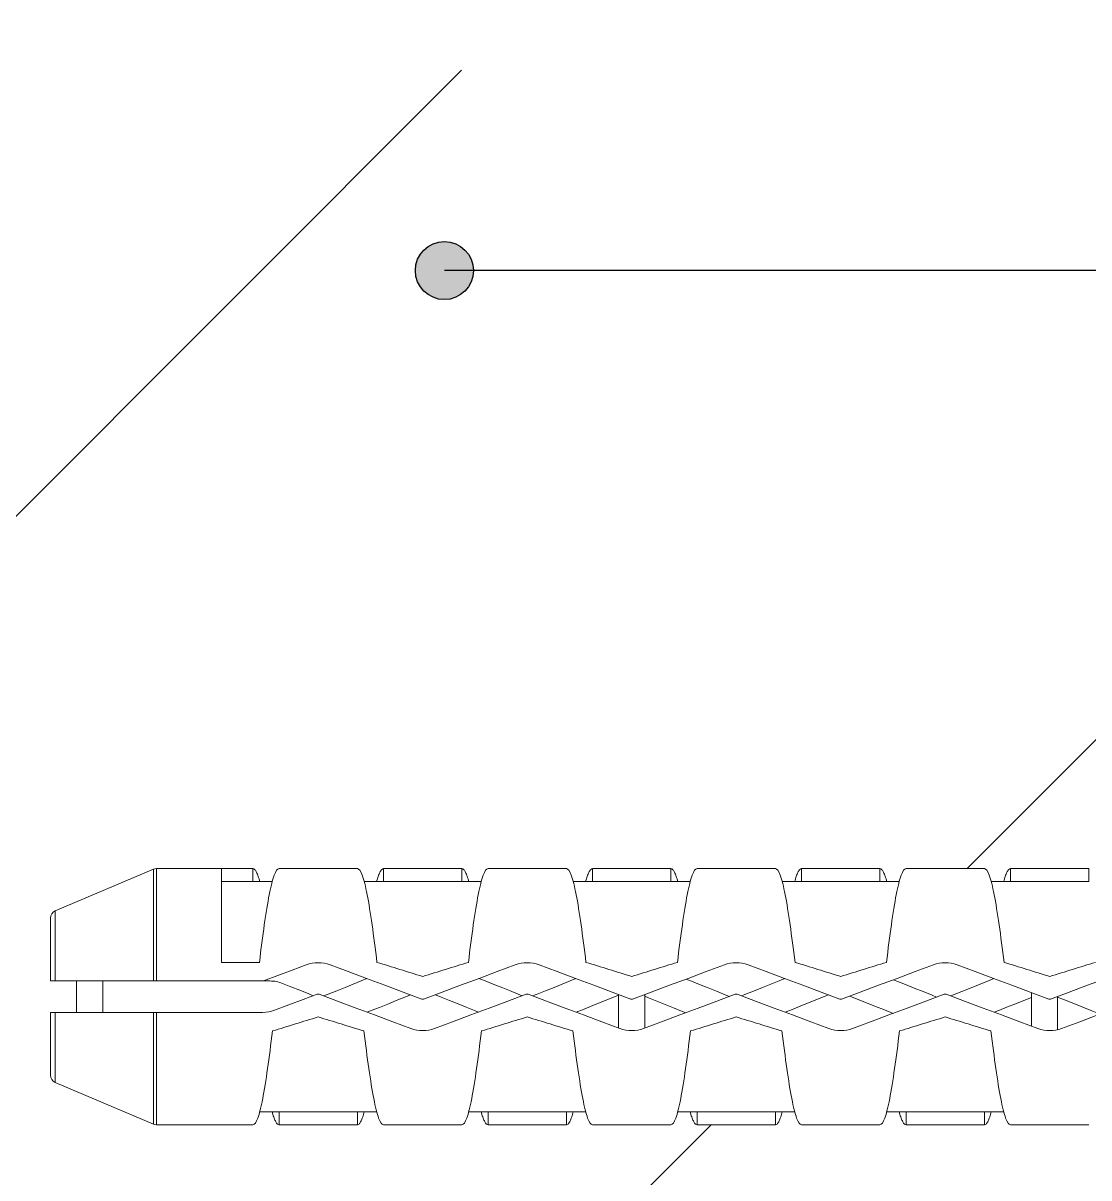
# Model space of a CAD drawing. Header units: millimetres. Extents: x -354900 to 8840672, y 0 to 292181.
# Drawn here: x -935.54 to -898.82, y 140590.66 to 140630.42 of the extents above; entities that cross this region are included whole.
import ezdxf
from ezdxf.enums import TextEntityAlignment as Align

# ---------------------------------------------------------------- set-up
doc = ezdxf.new("R2010")
doc.units = ezdxf.units.MM
doc.header["$MEASUREMENT"] = 0
doc.set_wipeout_variables(frame=1)
for name, color, linetype in [('выноски', 7, 'Continuous'), ('основание', 8, 'Continuous'), ('тарельчат', 212, 'Continuous')]:
    doc.layers.add(name, color=color, linetype=linetype)
doc.styles.get("Standard").update_dxf_attribs({"font": 'isocpeur.ttf'})

# ---------------------------------------------------------------- blocks, each defined once
blk = doc.blocks.new('*U737')
at = {"layer": 'основание'}
h = blk.add_hatch(dxfattribs=at)
h.set_pattern_fill('ANSI36', color=256, scale=10)
h.set_pattern_definition([(45, (0, 200), (16.83798022700467, 61.73926083235044), [79.375, -15.875, 0, -15.875])])
h.paths.add_polyline_path([(-150, -200), (-80.99999999999999, -200), (-77, -206), (-73, -194), (-69, -200), (0, -200), (0, 200), (-69, 200.0000000000001), (-72.99999999999997, 206.0000000000001), (-76.99999999999999, 194), (-81.00000000000001, 200), (-150, 200.0000000000001), (-150, 5.999999999999986), (-156, 1.999999999999993), (-144, -1.999999999999993), (-150, -6.000000000000007)])
blk = doc.blocks.new('*U709')
blk.add_wipeout([(1.0500000149400002, 8.999999798820951), (1.0500000071200049, 3.4500000000009408), (2.423312636319821, 2.763343685401111), (2.5537890412914734, 2.716050606320337), (2.691640873660006, 2.6999998837609667), (9.589230491659993, 2.700000000000955), (9.74452191872151, 2.6795554957743946), (9.889230491660001, 2.619615242271621), (11.42942500307095, 1.7303886527839012), (11.574131443458487, 1.670444504227504), (11.729422659839992, 1.6499999910609517), (14.84999962266, 1.6499999910609517), (14.84999962266, 1.349999941880938), (15.150000230639996, 1.349999941880938), (15.150000230639996, 1.6499999910609517), (15.44999972102, 1.6499999910609517), (15.44999972102, 1.349999941880938), (15.750000328979997, 1.349999941880938), (15.750000328979997, 1.6499999910609517), (16.04999981936, 1.6499999910609517), (16.04999981802947, 1.349999941880938), (32.57725923256713, 1.349999941880938), (32.59288866117714, 1.351367244109852), (33.25793376699735, 1.4686326396520997), (33.27356210298712, 1.4699999418809568), (53.94735722736713, 1.4699999418785126), (53.98255922287814, 1.4628297245422317), (55.11089078089828, 0.9832888123821988), (55.15074889593435, 0.9501166616279022), (55.165688123267174, 0.900459029720956), (55.165688123263095, 0.1799999418727296), (54.86568747952714, 0.1799999418727296), (54.86568747952714, -0.18000005812726272), (55.165688123263095, -0.18000005812726272), (55.16568808750713, -0.9004591148390588), (55.15074889593435, -0.9501167778860093), (55.11089078089814, -0.9832889286403557), (53.98255922287703, -1.4628298407808131), (53.947357227367135, -1.4700000755590565), (33.27356210298712, -1.470000058119048), (33.25793376699709, -1.4686327558901482), (32.59288757042712, -1.351367168026215), (32.57726032518712, -1.3500000581190434), (16.04999981936, -1.349999941899057), (16.04999981802947, -1.6499999910590475), (15.750000328979997, -1.6499999910590475), (15.750000328979997, -1.349999941899057), (15.44999972102, -1.349999941899057), (15.44999972102, -1.6499999910590475), (15.150000230639996, -1.6499999910590475), (15.150000230639996, -1.349999941899057), (14.84999962266, -1.349999941899057), (14.84999962266, -1.6499999910590475), (11.729422659839992, -1.6499999910590475), (11.574131443458487, -1.670444504225621), (11.42942316945999, -1.7303848173590595), (9.889248701021241, -2.619646581719934), (9.74452191872151, -2.6795554957725045), (9.589230491659993, -2.699999999999065), (2.691640793620003, -2.6999999999990507), (2.5537890412914734, -2.716050606318433), (2.4233126838200008, -2.763343602419056), (1.0500000149400002, -3.450000006719044), (1.0500000149400002, -8.999999798839049), (0.5863930389599936, -8.999999798839049), (0.4854802070032278, -8.960980188735888), (0.43706870053999936, -8.864221281038489), (0.3671428654199964, -8.13000015915906), (0, -8.13000015915906), (0, 7.800000160920931), (0.33571429084000215, 7.800000160920931), (0.43706870053999936, 8.864221281040443), (0.48548020700322425, 8.960980188737778), (0.5863930293199999, 9.000000000000966)]).dxf.layer = 'тарельчат'
at = {"layer": 'тарельчат', "linetype": 'Continuous', "lineweight": 9}
for p, q in [((44.14068697884713, 1.469999959300992), (43.24068962530713, 1.469999959300992)), ((43.24068962530713, 1.319999934720897), (43.24068962530713, 1.469999959300992)), ((44.14068697884713, 1.319999934720897), (44.14068697884713, 1.469999959300992)), ((44.44068758682712, 1.469999959300992), (45.34068941072712, 1.469999959300992)), ((46.54068737224712, 1.469999959300992), (45.64069001868712, 1.469999959300992)), ((45.64069001868712, 1.319999934720897), (45.64069001868712, 1.469999959300992)), ((46.54068737224712, 1.319999934720897), (46.54068737224712, 1.469999959300992)), ((46.84068798020716, 1.469999959300992), (47.74068980410716, 1.469999959300992)), ((48.94068776562712, 1.469999959300992), (48.04068594172712, 1.469999959300992)), ((48.04068594172712, 1.319999934720897), (48.04068594172712, 1.469999959300992)), ((48.94068776562712, 1.319999934720897), (48.94068776562712, 1.469999959300992)), ((49.24068837360711, 1.469999959300992), (50.14069019750711, 1.469999959300992)), ((51.34068815902715, 1.469999959300992), (50.44068633512715, 1.469999959300992)), ((50.44068633512715, 1.319999934720897), (50.44068633512715, 1.469999959300992)), ((51.34068815902715, 1.319999934720897), (51.34068815902715, 1.469999959300992)), ((51.64068876698711, 1.469999959300992), (52.54068612054711, 1.469999959300992)), ((53.20068835214714, 1.469999959300992), (52.84068672850715, 1.469999959300992)), ((52.84068672850715, 1.319999934720897), (52.84068672850715, 1.469999959300992)), ((53.20068835214714, 0.3937356873209978), (53.20068835214714, 1.469999959300992)), ((53.94735722736714, 1.469999959300992), (53.20084034398714, 1.469999959300992)), ((53.94735722736714, 0.1799999504209495), (53.94735722736714, 1.469999959300992)), ((55.11089055732715, 0.9832888260409618), (53.98256122068713, 1.462829660240914)), ((53.98256122068713, 1.462829660240914), (53.98256122068713, 0.1799999504209495)), ((44.14068697884713, 1.319999934720897), (43.24068962530713, 1.319999934720897)), ((44.36211227372715, 1.319999934720897), (44.14083897070712, 1.319999934720897)), ((45.64053802684712, 1.319999934720897), (45.41926025346714, 1.319999934720897)), ((46.54068737224712, 1.319999934720897), (45.64069001868712, 1.319999934720897)), ((46.76211266712714, 1.319999934720897), (46.54083936408712, 1.319999934720897)), ((48.04053842024712, 1.319999934720897), (47.8192606468471, 1.319999934720897)), ((48.94068776562712, 1.319999934720897), (48.04068594172712, 1.319999934720897)), ((49.16211306050714, 1.319999934720897), (48.94083975748715, 1.319999934720897)), ((50.44053881362716, 1.319999934720897), (50.21926104024713, 1.319999934720897)), ((51.34068815902715, 1.319999934720897), (50.44068633512715, 1.319999934720897)), ((51.56211345390713, 1.319999934720897), (51.34084015086715, 1.319999934720897)), ((52.84053473666711, 1.319999934720897), (52.61926143364713, 1.319999934720897)), ((53.20068835214714, 1.319999934720897), (52.84068672850715, 1.319999934720897)), ((55.11089055732715, 0.1799999504209495), (55.11089055732715, 0.9832888260409618)), ((55.16568808750712, 0.900458998600925), (55.16568808750712, 0.1799999504209495)), ((52.76568769410713, 0.3937356873209978), (53.20068835214714, 0.3937356873209978)), ((52.64588682846714, 0.1799999504209495), (52.71610259012714, 0.1799999504209495)), ((53.94735722736714, 0.1799999504209495), (52.72863744692715, 0.1799999504209495)), ((54.56568687156712, 0.1799999504209495), (54.56568687156712, -0.1800000666791561)), ((54.86568747952712, 0.1799999504209495), (54.86568747952712, -0.1800000666791561)), ((43.60068677858712, 0.001601223440957256), (43.60068677858712, -0.3794733666991306)), ((43.90068738654712, 0.04643710862092121), (43.90068738654712, -0.3378704538791339)), ((48.34068654970712, 0.02401916508091517), (48.34068654970712, -0.3602884126991626)), ((48.64068715766712, 0.02401916508091517), (48.64068715766712, -0.3602884126991626)), ((52.72863744692715, -0.1800000666791561), (53.94735722736714, -0.1800000666791561)), ((53.94735722736714, -1.470000075559028), (53.94735722736714, -0.1800000666791561)), ((53.98256122068713, -0.1800000666791561), (53.98256122068713, -1.46282977649912)), ((55.11089055732715, -0.9832889422991684), (55.11089055732715, -0.1800000666791561)), ((55.16568808750712, -0.1800000666791561), (55.16568808750712, -0.9004591148390091)), ((53.98256122068713, -1.46282977649912), (55.11089055732715, -0.9832889422991684)), ((44.2192622919471, -1.320000050979104), (44.44053559496713, -1.320000050979104)), ((44.44068758682712, -1.320000050979104), (45.34068941072712, -1.320000050979104)), ((44.44068758682712, -1.320000050979104), (44.44068758682712, -1.470000075559028)), ((45.34068941072712, -1.320000050979104), (45.34068941072712, -1.470000075559028)), ((45.34084140256712, -1.320000050979104), (45.56211470560714, -1.320000050979104)), ((46.61926268532714, -1.320000050979104), (46.84053598836717, -1.320000050979104)), ((46.84068798020716, -1.320000050979104), (47.74068980410716, -1.320000050979104)), ((46.84068798020716, -1.320000050979104), (46.84068798020716, -1.470000075559028)), ((47.74068980410716, -1.320000050979104), (47.74068980410716, -1.470000075559028)), ((47.74084179596711, -1.320000050979104), (47.9621150989871, -1.320000050979104)), ((49.01926307872709, -1.320000050979104), (49.24053638176711, -1.320000050979104)), ((49.24068837360711, -1.320000050979104), (50.14069019750711, -1.320000050979104)), ((49.24068837360711, -1.320000050979104), (49.24068837360711, -1.470000075559028)), ((50.14069019750711, -1.320000050979104), (50.14069019750711, -1.470000075559028)), ((50.14083771900711, -1.320000050979104), (50.36211549238713, -1.320000050979104)), ((51.41926347212713, -1.320000050979104), (51.64053677514711, -1.320000050979104)), ((51.64068876698711, -1.320000050979104), (52.54068612054711, -1.320000050979104)), ((51.64068876698711, -1.320000050979104), (51.64068876698711, -1.470000075559028)), ((52.54068612054711, -1.320000050979104), (52.54068612054711, -1.470000075559028)), ((52.54083811238711, -1.320000050979104), (52.76211588576713, -1.320000050979104)), ((44.14068697884713, -1.470000075559028), (43.24068962530713, -1.470000075559028)), ((44.44068758682712, -1.470000075559028), (45.34068941072712, -1.470000075559028)), ((46.54068737224712, -1.470000075559028), (45.64069001868712, -1.470000075559028)), ((46.84068798020716, -1.470000075559028), (47.74068980410716, -1.470000075559028)), ((48.94068776562712, -1.470000075559028), (48.04068594172712, -1.470000075559028)), ((49.24068837360711, -1.470000075559028), (50.14069019750711, -1.470000075559028)), ((51.34068815902715, -1.470000075559028), (50.44068633512715, -1.470000075559028)), ((51.64068876698711, -1.470000075559028), (52.54068612054711, -1.470000075559028)), ((53.20068835214714, -1.470000075559028), (52.84068672850715, -1.470000075559028)), ((53.20084034398714, -1.470000075559028), (53.94735722736714, -1.470000075559028))]:
    blk.add_line(p, q, dxfattribs=at)
at = {"layer": 'тарельчат', "linetype": 'Continuous', "lineweight": 9, "flags": 128}
for points in [[(43.68018745378713, -0.02810254947911517), (43.46754639342713, 0.05134647226088873), (43.25531213478712, 0.1306454972009305), (43.04409264520714, 0.2095628879808373), (42.83451377348715, 0.2878680767809669), (42.62718795732712, 0.3653323162209858)], [(44.75418864682713, 0.3653323162209858), (44.54686283066715, 0.2878680767809669), (44.33728395894711, 0.2095628879808373), (44.12606446936714, 0.1306454972009305), (43.91382574036713, 0.05134647226088873), (43.70118915036713, -0.02810254947911517)], [(46.08018784716712, -0.02810254947911517), (45.86754678682712, 0.05134647226088873), (45.65531252816712, 0.1306454972009305), (45.44409303858714, 0.2095628879808373), (45.23451416686714, 0.2878680767809669), (45.02718835070712, 0.3653323162209858)], [(47.15418904022712, 0.3653323162209858), (46.94685875372714, 0.2878680767809669), (46.73728435234715, 0.2095628879808373), (46.52606486276713, 0.1306454972009305), (46.31382613376712, 0.05134647226088873), (46.10118954376712, -0.02810254947911517)], [(48.48018824056716, -0.02810254947911517), (48.26754718020716, 0.05134647226088873), (48.05530845120715, 0.1306454972009305), (47.84409343198713, 0.2095628879808373), (47.63451456026714, 0.2878680767809669), (47.42718874410711, 0.3653323162209858)], [(49.55418943360712, 0.3653323162209858), (49.34685914710714, 0.2878680767809669), (49.13728027538714, 0.2095628879808373), (48.92606525614713, 0.1306454972009305), (48.71382652714716, 0.05134647226088873), (48.50118993714712, -0.02810254947911517)], [(50.88018863394711, -0.02810254947911517), (50.66754757360711, 0.05134647226088873), (50.4553088446071, 0.1306454972009305), (50.24409382538713, 0.2095628879808373), (50.03451495364713, 0.2878680767809669), (49.82718913748711, 0.3653323162209858)], [(51.95418982700711, 0.3653323162209858), (51.74685954050713, 0.2878680767809669), (51.53728066876714, 0.2095628879808373), (51.32606564954712, 0.1306454972009305), (51.11382692054711, 0.05134647226088873), (50.90119033054715, -0.02810254947911517)], [(52.71813659862711, 0.1818974561408595), (52.55322097734712, 0.2435160394209674), (52.38947211698712, 0.3046975937609773), (52.22718953088714, 0.3653323162209858)], [(44.33167814210714, 0.2074693854208363), (44.38680200770715, 0.1854202478009483), (44.48807774976714, 0.144909558080883), (44.59241568044715, 0.1031755819808495), (44.69888596728713, 0.06058616718092935), (44.80656324818713, 0.01751667340096219), (44.82843666270712, 0.008766435240886494)], [(44.98906969026712, -0.004733090199010803), (45.04115371898712, 0.01610067746094046), (45.14508037760713, 0.05767101110092199), (45.24768828348715, 0.09871392984092608), (45.34812807038712, 0.1388900157409694), (45.44556825354712, 0.1778670354609062), (45.48582821086714, 0.1939698588808483)], [(46.73167853550713, 0.2074693854208363), (46.79683833316714, 0.1814060845208587), (46.89230709270713, 0.1432183868809602), (46.99062793448712, 0.1038898511008597), (47.09098278478713, 0.06374732338088052), (47.19254015878717, 0.02312442746085708), (47.22843705610715, 0.008766435240886494)], [(47.36835895970715, 0.003005903260884679), (47.41689800218715, 0.02242242344084389), (47.51648842290713, 0.0622577544008891), (47.61470197632713, 0.1015440619809169), (47.71075635150714, 0.1399650734008446), (47.80386923746711, 0.1772114833208889), (47.86511300996713, 0.201708852620925)], [(49.13167892888713, 0.2074693854208363), (49.19753163054713, 0.1811281720608804), (49.28881167368712, 0.1446159382609267), (49.38291697696712, 0.106974985180841), (49.47907417014714, 0.06851133084097683), (49.5765098829671, 0.02953766606083263), (49.62843744948715, 0.008766435240886494)], [(49.74764375880714, 0.01074489672095069), (49.79525296882711, 0.02978850760092655), (49.89306419090711, 0.06891250094099632), (49.98933314278713, 0.1074197062609414), (50.08326410248714, 0.1449921111009189), (50.17407922938713, 0.1813194191408343), (50.24440227940713, 0.2094478463608311)], [(51.53167932228716, 0.2074693854208363), (51.59752308324713, 0.1811327471809818), (51.68852149442712, 0.144731922860899), (51.78253739074712, 0.1071260864409851), (51.87874822810714, 0.06864094038093072), (51.97632699206714, 0.02960983774096348), (52.0284378428871, 0.008766435240886494)], [(52.14764415220714, 0.01074489672095069), (52.20013051226714, 0.03173983868083496), (52.30265348152712, 0.07274817770093023), (52.40328102306712, 0.1129997662209803), (52.50104754164717, 0.1521058497809804)], [(42.50118671850713, 0.02810243322090855), (42.71382777884713, -0.05134658849914331), (42.92606650784714, -0.1306456134591372), (43.13728152708711, -0.2095630042390439), (43.34686039880711, -0.287868193039003), (43.55418621496713, -0.3653324324790219)], [(43.82718591884712, -0.3653324324790219), (44.03451620534715, -0.287868193039003), (44.24409507706714, -0.2095630042390439), (44.45531009630712, -0.1306456134591372), (44.66754882530712, -0.05134658849914331), (44.88018988564713, 0.02810243322090855)], [(44.90118711188713, 0.02810243322090855), (45.11382817224712, -0.05134658849914331), (45.32606690124713, -0.1306456134591372), (45.53728192046711, -0.2095630042390439), (45.74686079218711, -0.287868193039003), (45.95418660834713, -0.3653324324790219)], [(45.98701237634711, 0.006711435960937706), (45.90152143434713, -0.02748437319911545), (45.79527913526715, -0.06998156741906314), (45.69044946626715, -0.1119134393790091), (45.58795778946713, -0.1529092841390138), (45.49025385574713, -0.1919915142190121)], [(46.22718631222712, -0.3653324324790219), (46.43451659874709, -0.287868193039003), (46.64409547046709, -0.2095630042390439), (46.85531048968711, -0.1306456134591372), (47.06754921868712, -0.05134658849914331), (47.28019027904712, 0.02810243322090855)], [(46.72725289062714, -0.1784919876790241), (46.65636210636715, -0.1501360965591516), (46.55568092064711, -0.1098639854790235), (46.45247845844709, -0.06858182015901093), (46.34764878944709, -0.02664945051913037), (46.24210386470715, 0.01556763536092376), (46.23049437002716, 0.02021096088088825)], [(47.30118750528716, 0.02810243322090855), (47.51382856562712, -0.05134658849914331), (47.72606729462713, -0.1306456134591372), (47.9372823138671, -0.2095630042390439), (48.1468611855871, -0.287868193039003), (48.35418700174712, -0.3653324324790219)], [(48.34068654970712, 0.004206418260935152), (48.29959510758711, -0.01223037571901386), (48.20197164014711, -0.05128093025916769), (48.1052333016671, -0.08997489049903606), (48.01014899210715, -0.1280084135190691), (47.91746525958713, -0.1650828285191324), (47.86953865484712, -0.1842525204791059)], [(48.62718670562715, -0.3653324324790219), (48.83451699212713, -0.287868193039003), (49.04409586384713, -0.2095630042390439), (49.25531088308715, -0.1306456134591372), (49.46754961208711, -0.05134658849914331), (49.68018620208711, 0.02810243322090855)], [(49.12725328400714, -0.1784919876790241), (49.03668402628713, -0.1422640488390812), (48.93574356034713, -0.1018873211390314), (48.83231758072712, -0.06051731171902475), (48.72736274198712, -0.01853544299910936), (48.64068715766712, 0.0161340086208952)], [(49.70118789866711, 0.02810243322090855), (49.91382895902711, -0.05134658849914331), (50.12606768802712, -0.1306456134591372), (50.3372827072471, -0.2095630042390439), (50.54686157898713, -0.287868193039003), (50.75418739512712, -0.3653324324790219)], [(50.74558644488714, 0.02218942398098989), (50.67996173098713, -0.004059627479136907), (50.58227567866713, -0.04313515229904397), (50.48536299660712, -0.08189940699912768), (50.39003728822713, -0.1200300465990267), (50.29708533480712, -0.1572100037390669), (50.24882792428711, -0.1765135267390292)], [(51.02718709900715, -0.3653324324790219), (51.23451738552713, -0.287868193039003), (51.44409178690712, -0.2095630042390439), (51.65531127646715, -0.1306456134591372), (51.86755000546715, -0.05134658849914331), (52.08018659546711, 0.02810243322090855)], [(51.52725367740713, -0.1784919876790241), (51.48212998108713, -0.1604430609591532), (51.38873993352712, -0.1230859051390212), (51.2925425072071, -0.08460828967906764), (51.19438706830711, -0.04534504105913584), (51.09511851266713, -0.005637815139095892), (51.03049515680711, 0.02021096088088825)], [(52.10118829206711, 0.02810243322090855), (52.26508467392715, -0.03313541957913912), (52.42883353428711, -0.09431577337915087), (52.59213983014716, -0.155332439959011)], [(43.60068677858712, -0.003841854879055973), (43.52129339174711, -0.03560057221915258), (43.41515391066713, -0.0780549685390497), (43.31052540734713, -0.1199073128390182), (43.2082751293471, -0.1608068879390885), (43.11096458628714, -0.1997305079590888)], [(44.32725249722711, -0.1784919876790241), (44.27601336434714, -0.1579964881790943), (44.17557804778713, -0.1178214238390183), (44.07258122162715, -0.07662265843902105), (43.96787225202715, -0.03474031173908543), (43.90068738654712, -0.007865991319022214)]]:
    blk.add_lwpolyline(points, dxfattribs=at)
at = {"layer": 'тарельчат', "linetype": 'Continuous', "lineweight": 9}
for centre, radius, start, end in [((53.94735656524713, 1.379999941880897), 0.09000000000000397, 66.97450799150077, 90), ((55.07568812326714, 0.9004590297209916), 0.09000000000003186, 0, 66.97450799150077), ((55.07568812326714, -0.9004591459790277), 0.09000000000003186, 293.0254920084992, 0), ((53.94735656524713, -1.380000058119151), 0.09000000000000397, 270, 293.0254920084992)]:
    blk.add_arc(centre, radius, start, end, dxfattribs=at)
for points, knots in [([(44.21926229194523, 1.319999934720215), (44.21807012052773, 1.324804256333096), (44.21062344900375, 1.354813535554172), (44.19693918806894, 1.395024997116082), (44.17818795370023, 1.438477936466768), (44.15944136668138, 1.464961257909465), (44.14693844824252, 1.468320390353028), (44.14068697885395, 1.469999959307131)], [0, 0, 0, 0, 0.04548503394386, 0.2841135947998839, 0.5227421459063419, 0.7613706847784798, 1, 1, 1, 1]), ([(44.44068812326313, 1.469999941872629), (44.42193655638899, 1.469999941872629), (44.40318812326308, 1.443911085978073), (44.36568812326311, 1.342266836478984), (44.34693812326313, 1.266730227285791), (44.30943812326312, 1.074077862853642), (44.2906881232631, 0.9569977108212129), (44.25318812326313, 0.693496527063644), (44.23443969013722, 0.5471370099527917), (44.21568812326312, 0.3937356762679087)], [0, 0, 0, 0, 0.25, 0.25, 0.5, 0.5, 0.75, 0.75, 1, 1, 1, 1]), ([(45.56568812326309, 0.3937356762679087), (45.54693655638899, 0.5471370099527917), (45.52818812326312, 0.693496527063644), (45.49068812326311, 0.9569977108212129), (45.47193812326313, 1.074077862853642), (45.43443812326312, 1.266730227285791), (45.4156881232631, 1.342266836478984), (45.37818812326313, 1.443911085978073), (45.35943969013722, 1.469999941872629), (45.34068812326312, 1.469999941872629)], [0, 0, 0, 0, 0.25, 0.25, 0.5, 0.5, 0.75, 0.75, 1, 1, 1, 1]), ([(45.64069001869083, 1.469999959307131), (45.63443865644425, 1.468320384734056), (45.62193595228906, 1.464961241052038), (45.6031877581463, 1.438478003895796), (45.584442610444, 1.395024696966118), (45.57074168540763, 1.354814095512779), (45.56330522231086, 1.324804262669829), (45.56211470559956, 1.319999934720215)], [0, 0, 0, 0, 0.2386293152200633, 0.4772578540907443, 0.7158864051957455, 0.9545157451708888, 1, 1, 1, 1]), ([(46.61926268533584, 1.319999934720215), (46.61807051662551, 1.324804256367543), (46.61062386201122, 1.354813535804169), (46.59693904917962, 1.39502499033631), (46.57819023227363, 1.438478008030302), (46.55943464957612, 1.46496118718801), (46.5469364578632, 1.468320370435094), (46.54068737224456, 1.469999959307131)], [0, 0, 0, 0, 0.0454850339438604, 0.2841135947998865, 0.5227421459063467, 0.7613714638991348, 1, 1, 1, 1]), ([(46.84068812326312, 1.469999941872629), (46.82193655638902, 1.469999941872629), (46.80318812326311, 1.443911085978073), (46.7656881232631, 1.342266836478984), (46.74693812326308, 1.266730227285791), (46.70943812326307, 1.074077862853642), (46.69068812326309, 0.9569977108212129), (46.65318812326308, 0.693496527063644), (46.63443969013717, 0.5471370099527917), (46.61568812326311, 0.3937356762679087)], [0, 0, 0, 0, 0.25, 0.25, 0.5, 0.5, 0.75, 0.75, 1, 1, 1, 1]), ([(47.96568812326312, 0.3937356762679087), (47.94693655638898, 0.5471370099527917), (47.92818812326307, 0.693496527063644), (47.8906881232631, 0.9569977108212129), (47.87193812326308, 1.074077862853642), (47.83443812326307, 1.266730227285791), (47.81568812326309, 1.342266836478984), (47.77818812326312, 1.443911085978073), (47.75943969013717, 1.469999941872629), (47.74068812326311, 1.469999941872629)], [0, 0, 0, 0, 0.25, 0.25, 0.5, 0.5, 0.75, 0.75, 1, 1, 1, 1]), ([(48.04068594173309, 1.469999959307131), (48.03443646349736, 1.468320376527117), (48.02193750695329, 1.46496121094799), (48.00318783393919, 1.438478004240267), (47.98444309254829, 1.395024696869939), (47.97074207552883, 1.35481409551636), (47.96330561525029, 1.324804262670341), (47.96211509899017, 1.319999934720215)], [0, 0, 0, 0, 0.2386287220199729, 0.4772574468112227, 0.7158861838368024, 0.9545157097331386, 1, 1, 1, 1]), ([(49.0192630787265, 1.319999934720215), (49.01807091001616, 1.324804256367543), (49.01062425540184, 1.354813535804169), (48.99693944257028, 1.39502499033631), (48.97819062566428, 1.438478008030302), (48.95943504296677, 1.46496118718801), (48.94693685125385, 1.468320370435094), (48.94068776563522, 1.469999959307131)], [0, 0, 0, 0, 0.0454850339438604, 0.2841135947998865, 0.5227421459063467, 0.7613714638991348, 1, 1, 1, 1]), ([(49.24068812326307, 1.469999941872629), (49.22193655638897, 1.469999941872629), (49.2031881232631, 1.443911085978073), (49.16568812326314, 1.342266836478984), (49.14693812326311, 1.266730227285791), (49.1094381232631, 1.074077862853642), (49.09068812326308, 0.9569977108212129), (49.05318812326307, 0.693496527063644), (49.03443969013721, 0.5471370099527917), (49.0156881232631, 0.3937356762679087)], [0, 0, 0, 0, 0.25, 0.25, 0.5, 0.5, 0.75, 0.75, 1, 1, 1, 1]), ([(50.36568812326307, 0.3937356762679087), (50.34693655638897, 0.5471370099527917), (50.3281881232631, 0.693496527063644), (50.29068812326314, 0.9569977108212129), (50.27193812326307, 1.074077862853642), (50.2344381232631, 1.266730227285791), (50.21568812326308, 1.342266836478984), (50.17818812326307, 1.443911085978073), (50.15943969013721, 1.469999941872629), (50.1406881232631, 1.469999941872629)], [0, 0, 0, 0, 0.25, 0.25, 0.5, 0.5, 0.75, 0.75, 1, 1, 1, 1]), ([(50.44068633512374, 1.469999959307131), (50.43443667946134, 1.468320383162279), (50.42193736806406, 1.464961230853305), (50.40319033604659, 1.438477895796666), (50.38443548131265, 1.395024938923655), (50.37074274277207, 1.354814002783712), (50.36330604924667, 1.324804261230042), (50.36211549238082, 1.319999934720215)], [0, 0, 0, 0, 0.2386287220199653, 0.4772574468112075, 0.7158869629579947, 0.95451570973314, 1, 1, 1, 1]), ([(51.41926347211715, 1.319999934720215), (51.41807130340682, 1.324804256367543), (51.41062464879249, 1.354813535804169), (51.39693983596094, 1.39502499033631), (51.37819101905494, 1.438478008030302), (51.35943543635743, 1.46496118718801), (51.34693724464447, 1.468320370435094), (51.34068815902587, 1.469999959307131)], [0, 0, 0, 0, 0.0454850339438604, 0.2841135947998865, 0.5227421459063467, 0.7613714638991348, 1, 1, 1, 1]), ([(51.6406881232631, 1.469999941872629), (51.621936556389, 1.469999941872629), (51.60318812326305, 1.443911085978073), (51.56568812326309, 1.342266836478984), (51.5469381232631, 1.266730227285791), (51.50943812326305, 1.074077862853642), (51.49068812326311, 0.9569977108212129), (51.4531881232631, 0.693496527063644), (51.4344396901372, 0.5471370099527917), (51.41568812326305, 0.3937356762679087)], [0, 0, 0, 0, 0.25, 0.25, 0.5, 0.5, 0.75, 0.75, 1, 1, 1, 1]), ([(52.7656881232631, 0.3937356762679087), (52.746936556389, 0.5471370099527917), (52.7281881232631, 0.693496527063644), (52.69068812326309, 0.9569977108212129), (52.6719381232631, 1.074077862853642), (52.6344381232631, 1.266730227285791), (52.61568812326311, 1.342266836478984), (52.5781881232631, 1.443911085978073), (52.5594396901372, 1.469999941872629), (52.5406881232631, 1.469999941872629)], [0, 0, 0, 0, 0.25, 0.25, 0.5, 0.5, 0.75, 0.75, 1, 1, 1, 1]), ([(52.8406867285144, 1.469999959307131), (52.83443707285204, 1.468320383162279), (52.82193776145472, 1.464961230853305), (52.80319072943733, 1.438477895796666), (52.78443587470335, 1.395024938923655), (52.77074313616272, 1.354814002783712), (52.76330644263737, 1.324804261230042), (52.76211588577148, 1.319999934720215)], [0, 0, 0, 0, 0.2386287220199653, 0.4772574468112075, 0.7158869629579947, 0.95451570973314, 1, 1, 1, 1]), ([(45.02718812326316, 0.3653323247790468), (44.98337997177765, 0.3817004677566729), (44.93744450962664, 0.3899974200714951), (44.84397381559261, 0.3900024625389733), (44.79799895545349, 0.3817014693547094), (44.75418812326313, 0.3653323247790468)], [0, 0, 0, 0, 0.5, 0.5, 1, 1, 1, 1]), ([(47.42718812326311, 0.3653323247790468), (47.38337997177764, 0.3817004677566729), (47.33744450962659, 0.3899974200714951), (47.2439738155926, 0.3900024625389733), (47.19799895545349, 0.3817014693547094), (47.15418812326313, 0.3653323247790468)], [0, 0, 0, 0, 0.5, 0.5, 1, 1, 1, 1]), ([(49.8271881232631, 0.3653323247790468), (49.78337997177759, 0.3817004677566729), (49.73744450962663, 0.3899974200714951), (49.6439738155925, 0.3900024625389733), (49.59799895545343, 0.3817014693547094), (49.55418812326307, 0.3653323247790468)], [0, 0, 0, 0, 0.5, 0.5, 1, 1, 1, 1]), ([(52.22718812326309, 0.3653323247790468), (52.18337997177763, 0.3817004677566729), (52.13744450962658, 0.3899974200714951), (52.04397381559254, 0.3900024625389733), (51.99799895545347, 0.3817014693547094), (51.95418812326311, 0.3653323247790468)], [0, 0, 0, 0, 0.5, 0.5, 1, 1, 1, 1]), ([(53.94735656525263, 0.1799999418727793), (53.95338879852454, 0.1799999418727793), (53.9594692460323, 0.1799999418727793), (53.97122021842623, 0.1799999418727793), (53.97697557240377, 0.1799999418727793), (53.98255922288365, 0.1799999418727793)], [0, 0, 0, 0, 0.5, 0.5, 1, 1, 1, 1]), ([(55.11089078089275, 0.1799999418727793), (55.12711860965432, 0.1799999418727793), (55.14128646000532, 0.1799999418727793), (55.160536554538, 0.1799999418727793), (55.1656881232631, 0.1799999418727793), (55.1656881232631, 0.1799999418727793)], [0, 0, 0, 0, 0.5, 0.5, 1, 1, 1, 1]), ([(44.88018812326314, 0.0281024328655235), (44.88333285086065, 0.02927740485586128), (44.88672383201643, 0.02992576297373262), (44.89008028056836, 0.02999378336147629), (44.89343673478372, 0.03006180386415735), (44.89685121826798, 0.02955135912372953), (44.90004098430849, 0.02850474831410565), (44.90042600331491, 0.02837841771543026), (44.90080853995744, 0.02824425747138548), (44.90118812326315, 0.0281024328655235)], [0, 0, 0, 0, 3.35713800459e-05, 3.35713800459e-05, 3.35713800459e-05, 6.71428286474e-05, 6.71428286474e-05, 6.71428286474e-05, 7.11383593503e-05, 7.11383593503e-05, 7.11383593503e-05, 7.11383593503e-05]), ([(47.28018812326313, 0.0281024328655235), (47.28333285086065, 0.02927740485586128), (47.28672383201642, 0.02992576297373262), (47.29008028056835, 0.02999378336147629), (47.29343673478371, 0.03006180386415735), (47.29685121826797, 0.02955135912372953), (47.30004098430844, 0.02850474831410565), (47.3004260033149, 0.02837841771543026), (47.30080853995743, 0.02824425747138548), (47.3011881232631, 0.0281024328655235)], [0, 0, 0, 0, 3.35713800459e-05, 3.35713800459e-05, 3.35713800459e-05, 6.71428286474e-05, 6.71428286474e-05, 6.71428286474e-05, 7.11383593503e-05, 7.11383593503e-05, 7.11383593503e-05, 7.11383593503e-05]), ([(49.68018812326308, 0.0281024328655235), (49.68333285086064, 0.02927740485586128), (49.68672383201637, 0.02992576297373262), (49.6900802805683, 0.02999378336147629), (49.6934367347837, 0.03006180386415735), (49.69685121826792, 0.02955135912372953), (49.70004098430847, 0.02850474831410565), (49.70042600331489, 0.02837841771543026), (49.70080853995738, 0.02824425747138548), (49.70118812326309, 0.0281024328655235)], [0, 0, 0, 0, 3.35713800459e-05, 3.35713800459e-05, 3.35713800459e-05, 6.71428286474e-05, 6.71428286474e-05, 6.71428286474e-05, 7.11383593503e-05, 7.11383593503e-05, 7.11383593503e-05, 7.11383593503e-05]), ([(52.08018812326311, 0.0281024328655235), (52.08333285086063, 0.02927740485586128), (52.0867238320164, 0.02992576297373262), (52.09008028056833, 0.02999378336147629), (52.09343673478365, 0.03006180386415735), (52.09685121826796, 0.02955135912372953), (52.10004098430842, 0.02850474831410565), (52.10042600331484, 0.02837841771543026), (52.10080853995741, 0.02824425747138548), (52.10118812326309, 0.0281024328655235)], [0, 0, 0, 0, 3.35713800459e-05, 3.35713800459e-05, 3.35713800459e-05, 6.71428286474e-05, 6.71428286474e-05, 6.71428286474e-05, 7.11383593503e-05, 7.11383593503e-05, 7.11383593503e-05, 7.11383593503e-05]), ([(43.70118812326314, -0.02810254912014898), (43.69804339566558, -0.02927752111031623), (43.6946524145098, -0.02992587922818757), (43.69129596595788, -0.02999389961610177), (43.68793951174251, -0.03006192011878284), (43.68452502825825, -0.02955147537818448), (43.68133526221774, -0.02850486456873114), (43.68095024321133, -0.02837853396988521), (43.68056770656879, -0.02824437372601096), (43.68018812326312, -0.02810254912014898)], [0, 0, 0, 0, 3.35713800459e-05, 3.35713800459e-05, 3.35713800459e-05, 6.71428286474e-05, 6.71428286474e-05, 6.71428286474e-05, 7.11383593503e-05, 7.11383593503e-05, 7.11383593503e-05, 7.11383593503e-05]), ([(46.10118812326313, -0.02810254912014898), (46.09804339566557, -0.02927752111031623), (46.09465241450984, -0.02992587922818757), (46.09129596595791, -0.02999389961610177), (46.0879395117425, -0.03006192011878284), (46.08452502825828, -0.02955147537818448), (46.08133526221773, -0.02850486456873114), (46.08095024321132, -0.02837853396988521), (46.08056770656879, -0.02824437372601096), (46.08018812326311, -0.02810254912014898)], [0, 0, 0, 0, 3.35713800459e-05, 3.35713800459e-05, 3.35713800459e-05, 6.71428286474e-05, 6.71428286474e-05, 6.71428286474e-05, 7.11383593503e-05, 7.11383593503e-05, 7.11383593503e-05, 7.11383593503e-05]), ([(48.50118812326308, -0.02810254912014898), (48.49804339566556, -0.02927752111031623), (48.49465241450979, -0.02992587922818757), (48.49129596595786, -0.02999389961610177), (48.48793951174254, -0.03006192011878284), (48.48452502825823, -0.02955147537818448), (48.48133526221773, -0.02850486456873114), (48.48095024321127, -0.02837853396988521), (48.48056770656878, -0.02824437372601096), (48.48018812326306, -0.02810254912014898)], [0, 0, 0, 0, 3.35713800459e-05, 3.35713800459e-05, 3.35713800459e-05, 6.71428286474e-05, 6.71428286474e-05, 6.71428286474e-05, 7.11383593503e-05, 7.11383593503e-05, 7.11383593503e-05, 7.11383593503e-05]), ([(50.90118812326311, -0.02810254912014898), (50.89804339566555, -0.02927752111031623), (50.89465241450982, -0.02992587922818757), (50.89129596595789, -0.02999389961610177), (50.88793951174249, -0.03006192011878284), (50.88452502825822, -0.02955147537818448), (50.88133526221772, -0.02850486456873114), (50.8809502432113, -0.02837853396988521), (50.88056770656881, -0.02824437372601096), (50.8801881232631, -0.02810254912014898)], [0, 0, 0, 0, 3.35713800459e-05, 3.35713800459e-05, 3.35713800459e-05, 6.71428286474e-05, 6.71428286474e-05, 6.71428286474e-05, 7.11383593503e-05, 7.11383593503e-05, 7.11383593503e-05, 7.11383593503e-05]), ([(53.98255922288365, -0.1800000581272343), (53.97703732334946, -0.1800000581272343), (53.97118976489618, -0.1800000581272343), (53.95936444486325, -0.1800000581272343), (53.95339093958619, -0.1800000581272343), (53.94735656525263, -0.1800000581272343)], [0, 0, 0, 0, 0.5, 0.5, 1, 1, 1, 1]), ([(55.1656881232631, -0.1800000581272343), (55.1656881232631, -0.1800000581272343), (55.16046594482911, -0.1800000581272343), (55.14131106407054, -0.1800000581272343), (55.12721122037456, -0.1800000581272343), (55.11089078089415, -0.1800000581272343)], [0, 0, 0, 0, 0.5, 0.5, 1, 1, 1, 1]), ([(43.55418812326312, -0.3653324410336722), (43.59799627474854, -0.3817005840112984), (43.64393173689959, -0.3899975363261206), (43.73740243093363, -0.3900025787935988), (43.78337729107278, -0.3817015856093349), (43.8271881232631, -0.3653324410336722)], [0, 0, 0, 0, 0.5, 0.5, 1, 1, 1, 1]), ([(44.14068812326315, -1.470000058127255), (44.15943969013725, -1.470000058127255), (44.17818812326315, -1.443911202232698), (44.21568812326312, -1.34226695273361), (44.23443812326315, -1.266730343540416), (44.27193812326311, -1.074077979108267), (44.29068812326314, -0.9569978270758384), (44.3281881232631, -0.6934966433182694), (44.34693655638901, -0.5471371262074172), (44.36568812326311, -0.3937357925225342)], [0, 0, 0, 0, 0.25, 0.25, 0.5, 0.5, 0.75, 0.75, 1, 1, 1, 1]), ([(45.41568812326314, -0.3937357925225342), (45.43443969013724, -0.5471371262074172), (45.45318812326315, -0.6934966433182694), (45.49068812326311, -0.9569978270758384), (45.50943812326314, -1.074077979108267), (45.54693812326315, -1.266730343540416), (45.56568812326313, -1.34226695273361), (45.60318812326314, -1.443911202232698), (45.621936556389, -1.470000058127255), (45.64068812326315, -1.470000058127255)], [0, 0, 0, 0, 0.25, 0.25, 0.5, 0.5, 0.75, 0.75, 1, 1, 1, 1]), ([(45.95418812326311, -0.3653324410336722), (45.99799627474857, -0.3817005840112984), (46.04393173689962, -0.3899975363261206), (46.13740243093362, -0.3900025787935988), (46.18337729107277, -0.3817015856093349), (46.22718812326313, -0.3653324410336722)], [0, 0, 0, 0, 0.5, 0.5, 1, 1, 1, 1]), ([(46.54068812326314, -1.470000058127255), (46.55943969013724, -1.470000058127255), (46.5781881232631, -1.443911202232698), (46.61568812326311, -1.34226695273361), (46.63443812326314, -1.266730343540416), (46.6719381232631, -1.074077979108267), (46.69068812326309, -0.9569978270758384), (46.72818812326314, -0.6934966433182694), (46.746936556389, -0.5471371262074172), (46.7656881232631, -0.3937357925225342)], [0, 0, 0, 0, 0.25, 0.25, 0.5, 0.5, 0.75, 0.75, 1, 1, 1, 1]), ([(47.81568812326309, -0.3937357925225342), (47.83443969013723, -0.5471371262074172), (47.85318812326314, -0.6934966433182694), (47.8906881232631, -0.9569978270758384), (47.90943812326309, -1.074077979108267), (47.94693812326314, -1.266730343540416), (47.96568812326312, -1.34226695273361), (48.00318812326309, -1.443911202232698), (48.02193655638899, -1.470000058127255), (48.04068812326314, -1.470000058127255)], [0, 0, 0, 0, 0.25, 0.25, 0.5, 0.5, 0.75, 0.75, 1, 1, 1, 1]), ([(48.3541881232631, -0.3653324410336722), (48.39799627474861, -0.3817005840112984), (48.44393173689961, -0.3899975363261206), (48.53740243093365, -0.3900025787935988), (48.58337729107272, -0.3817015856093349), (48.62718812326308, -0.3653324410336722)], [0, 0, 0, 0, 0.5, 0.5, 1, 1, 1, 1]), ([(48.94068812326309, -1.470000058127255), (48.95943969013719, -1.470000058127255), (48.97818812326314, -1.443911202232698), (49.0156881232631, -1.34226695273361), (49.03443812326309, -1.266730343540416), (49.07193812326314, -1.074077979108267), (49.09068812326312, -0.9569978270758384), (49.12818812326309, -0.6934966433182694), (49.14693655638899, -0.5471371262074172), (49.16568812326314, -0.3937357925225342)], [0, 0, 0, 0, 0.25, 0.25, 0.5, 0.5, 0.75, 0.75, 1, 1, 1, 1]), ([(50.21568812326308, -0.3937357925225342), (50.23443969013722, -0.5471371262074172), (50.25318812326309, -0.6934966433182694), (50.29068812326314, -0.9569978270758384), (50.30943812326308, -1.074077979108267), (50.34693812326309, -1.266730343540416), (50.36568812326307, -1.34226695273361), (50.40318812326308, -1.443911202232698), (50.42193655638899, -1.470000058127255), (50.44068812326309, -1.470000058127255)], [0, 0, 0, 0, 0.25, 0.25, 0.5, 0.5, 0.75, 0.75, 1, 1, 1, 1]), ([(50.75418812326309, -0.3653324410336722), (50.79799627474856, -0.3817005840112984), (50.84393173689956, -0.3899975363261206), (50.9374024309336, -0.3900025787935988), (50.98337729107276, -0.3817015856093349), (51.02718812326312, -0.3653324410336722)], [0, 0, 0, 0, 0.5, 0.5, 1, 1, 1, 1]), ([(51.34068812326308, -1.470000058127255), (51.35943969013722, -1.470000058127255), (51.37818812326309, -1.443911202232698), (51.41568812326305, -1.34226695273361), (51.43443812326308, -1.266730343540416), (51.47193812326309, -1.074077979108267), (51.49068812326311, -0.9569978270758384), (51.52818812326308, -0.6934966433182694), (51.54693655638899, -0.5471371262074172), (51.56568812326309, -0.3937357925225342)], [0, 0, 0, 0, 0.25, 0.25, 0.5, 0.5, 0.75, 0.75, 1, 1, 1, 1]), ([(52.61568812326311, -0.3937357925225342), (52.63443969013721, -0.5471371262074172), (52.65318812326312, -0.6934966433182694), (52.69068812326309, -0.9569978270758384), (52.70943812326311, -1.074077979108267), (52.74693812326308, -1.266730343540416), (52.7656881232631, -1.34226695273361), (52.80318812326311, -1.443911202232698), (52.82193655638898, -1.470000058127255), (52.84068812326312, -1.470000058127255)], [0, 0, 0, 0, 0.25, 0.25, 0.5, 0.5, 0.75, 0.75, 1, 1, 1, 1]), ([(44.36211227373005, -1.32000005097467), (44.36330445326888, -1.324804372341305), (44.37075117552178, -1.354813650024369), (44.38443380116257, -1.395025221723074), (44.40319236956832, -1.438477967639244), (44.42193842430579, -1.464961358210815), (44.43443786600699, -1.468320503117923), (44.44068758682133, -1.470000075561586)], [0, 0, 0, 0, 0.0454850339438686, 0.2841135947999375, 0.5227429250270488, 0.7613714638992316, 1, 1, 1, 1]), ([(45.34068941072346, -1.470000075561586), (45.34693906638577, -1.468320499416905), (45.35943837778309, -1.46496134710776), (45.37818540980057, -1.438478012051121), (45.39694026453451, -1.39502505517828), (45.41063300307509, -1.354814119038338), (45.41806969660048, -1.324804377484668), (45.41926025346638, -1.32000005097467)], [0, 0, 0, 0, 0.2386287220198559, 0.4772574468111324, 0.7158869629579538, 0.9545157097331336, 1, 1, 1, 1]), ([(46.76211266712066, -1.32000005097467), (46.76330483583099, -1.324804372622168), (46.77075149044532, -1.354813652058795), (46.78443630327696, -1.395025106590936), (46.80318512018287, -1.438478124284927), (46.82194070288038, -1.464961303442635), (46.83443889459339, -1.46832048668972), (46.84068798021194, -1.470000075561586)], [0, 0, 0, 0, 0.0454850339438668, 0.2841135947999262, 0.5227421459064198, 0.7613714638992412, 1, 1, 1, 1]), ([(47.74068980411407, -1.470000075561586), (47.74693945977647, -1.468320499416905), (47.75943877117379, -1.46496134710776), (47.77818580319122, -1.438478012051121), (47.79694065792516, -1.39502505517828), (47.81063339646579, -1.354814119038338), (47.81807008999114, -1.324804377484668), (47.81926064685699, -1.32000005097467)], [0, 0, 0, 0, 0.2386287220198588, 0.4772574468111344, 0.715886962957955, 0.9545157097331336, 1, 1, 1, 1]), ([(49.16211306051132, -1.32000005097467), (49.16330522922165, -1.324804372622168), (49.17075188383602, -1.354813652058795), (49.18443669666762, -1.395025106590936), (49.20318551357357, -1.438478124284927), (49.22194109627104, -1.464961303442635), (49.23443928798405, -1.46832048668972), (49.24068837360259, -1.470000075561586)], [0, 0, 0, 0, 0.0454850339438668, 0.2841135947999262, 0.5227421459064198, 0.7613714638992412, 1, 1, 1, 1]), ([(50.14069019750472, -1.470000075561586), (50.14693967574046, -1.468320492781743), (50.15943863228456, -1.464961327202616), (50.17818830529866, -1.438478120494722), (50.19693304668952, -1.395024813124394), (50.21063406370894, -1.354814211770986), (50.21807052398752, -1.324804378924966), (50.21926104024764, -1.32000005097467)], [0, 0, 0, 0, 0.2386287220198664, 0.4772574468111496, 0.7158861838367626, 0.9545157097331324, 1, 1, 1, 1]), ([(51.56211345390197, -1.32000005097467), (51.5633056226123, -1.324804372622168), (51.57075227722667, -1.354813652058795), (51.58443709005819, -1.395025106590936), (51.60318590696423, -1.438478124284927), (51.62194148966169, -1.464961303442635), (51.63443968137466, -1.46832048668972), (51.64068876699325, -1.470000075561586)], [0, 0, 0, 0, 0.0454850339438668, 0.2841135947999262, 0.5227421459064198, 0.7613714638992412, 1, 1, 1, 1]), ([(52.54068612054702, -1.470000075561586), (52.54693752361437, -1.46831956546788), (52.55944031090915, -1.464958550344704), (52.57818789362049, -1.43846084376662), (52.59693534335686, -1.394981914629398), (52.61062313888995, -1.354774643213318), (52.61805891409388, -1.324778859943137), (52.61924355224487, -1.32000005097467)], [0, 0, 0, 0, 0.2386918716933384, 0.4773830240392624, 0.7160741077570263, 0.954766055348724, 1, 1, 1, 1])]:
    blk.add_open_spline(points, degree=3, knots=knots, dxfattribs=at)
for points in [[(43.69068812326309, 0.2320952592216941), (43.51568804527903, 0.2865804845571915), (43.34068820124719, 0.3405744688042205), (43.1656881232631, 0.3937356762679087)], [(44.21568812326312, 0.3937356762679087), (44.04068804527907, 0.3405744688042205), (43.86568820124714, 0.2865804845571915), (43.69068812326309, 0.2320952592216941)], [(46.09068812326312, 0.2320952592216941), (45.91568804527907, 0.2865804845571915), (45.74068820124714, 0.3405744688042205), (45.56568812326309, 0.3937356762679087)], [(46.61568812326311, 0.3937356762679087), (46.44068804527897, 0.3405744688042205), (46.26568820124722, 0.2865804845571915), (46.09068812326308, 0.2320952592216941)], [(48.49068812326307, 0.2320952592216941), (48.31568804527906, 0.2865804845571915), (48.14068820124713, 0.3405744688042205), (47.96568812326312, 0.3937356762679087)], [(49.0156881232631, 0.3937356762679087), (48.84068804527905, 0.3405744688042205), (48.66568820124716, 0.2865804845571915), (48.49068812326307, 0.2320952592216941)], [(50.8906881232631, 0.2320952592216941), (50.71568804527901, 0.2865804845571915), (50.54068820124725, 0.3405744688042205), (50.36568812326307, 0.3937356762679087)], [(51.41568812326305, 0.3937356762679087), (51.24068804527904, 0.3405744688042205), (51.06568820124711, 0.2865804845571915), (50.8906881232631, 0.2320952592216941)], [(52.50104669985073, 0.1521058513179696), (52.54701162704616, 0.1704918221961407), (52.59577849470777, 0.1799999418727793), (52.64588906362887, 0.1799999418727793)], [(52.72863830340727, 0.1799999418727793), (52.72508074594248, 0.1799999418727793), (52.72146767486061, 0.1806534899702115), (52.71813830340726, 0.1818974508798306)], [(55.11089078089292, 0.1799999418727793), (54.73511227492739, 0.1799999418727793), (54.35889070594412, 0.1799999418727793), (53.98255922288365, 0.1799999418727793)], [(44.36568812326311, -0.3937357925225342), (44.54068820124712, -0.340574585058846), (44.71568804527914, -0.2865806008116465), (44.89068812326315, -0.2320953754763195)], [(44.89068812326315, -0.2320953754763195), (45.06568820124711, -0.2865806008116465), (45.24068804527913, -0.340574585058846), (45.41568812326314, -0.3937357925225342)], [(46.7656881232631, -0.3937357925225342), (46.94068820124711, -0.340574585058846), (47.11568804527904, -0.286580600811817), (47.29068812326314, -0.2320953754763195)], [(47.29068812326314, -0.2320953754763195), (47.46568820124706, -0.2865806008116465), (47.64068804527921, -0.340574585058846), (47.81568812326309, -0.3937357925225342)], [(49.16568812326314, -0.3937357925225342), (49.34068820124706, -0.340574585058846), (49.51568804527908, -0.2865806008116465), (49.69068812326309, -0.2320953754763195)], [(49.69068812326309, -0.2320953754763195), (49.8656882012471, -0.286580600811817), (50.04068804527903, -0.340574585058846), (50.21568812326308, -0.3937357925225342)], [(51.56568812326309, -0.3937357925225342), (51.7406882012471, -0.340574585058846), (51.91568804527911, -0.2865806008116465), (52.09068812326308, -0.2320953754763195)], [(52.09068812326312, -0.2320953754763195), (52.26568820124713, -0.286580600811817), (52.44068804527906, -0.340574585058846), (52.61568812326311, -0.3937357925225342)], [(52.59213830340725, -0.1553324410335222), (52.63613676212074, -0.1717716889496614), (52.68163277875877, -0.1800000581272343), (52.72863830340727, -0.1800000581272343)], [(53.98255922288365, -0.1800000581272343), (54.35889165816913, -0.1800000581272343), (54.73511439097753, -0.1800000581272343), (55.11089078089415, -0.1800000581272343)]]:
    blk.add_open_spline(points, degree=3, dxfattribs=at)
blk = doc.blocks.new('*U740')
at = {"layer": 'выноски'}
h = blk.add_hatch(color=256, dxfattribs=at)
h.dxf.hatch_style = 1
edge = h.paths.add_edge_path()
edge.add_arc((-220.9248460714789, -1.702384269493485e-13), 1, 0, 360)
blk.add_line((-12, -4.59428241988454e-15), (-220.9248460714789, -1.702384269493485e-13), dxfattribs=at)
blk.add_circle((-220.9248460714789, -1.702384269493485e-13), 1, dxfattribs=at)
blk.add_attdef('ВЫНОСКА', text='', height=5, dxfattribs=at).set_placement((-6, 0), align=Align.MIDDLE_CENTER)

msp = doc.modelspace()

# ---------------------------------------------------------------- block references
at = {"layer": 'основание'}
msp.add_blockref('*U737', (-874.1024990227452, 140756.900340962), dxfattribs=at)

# ---------------------------------------------------------------- next in the draw order: block references
at = {"layer": 'тарельчат', "color": 1, "xscale": -3, "yscale": 3, "zscale": 3, "rotation": 359.9999991661047}
msp.add_blockref('*U709', (-769.1024990227452, 140596.900340962), dxfattribs=at)

# ---------------------------------------------------------------- next in the draw order: block references
at = {"layer": 'выноски'}
msp.add_blockref('*U740', (-700.1024990227452, 140621.9003412875), dxfattribs=at)

doc.saveas('drawing.dxf')
